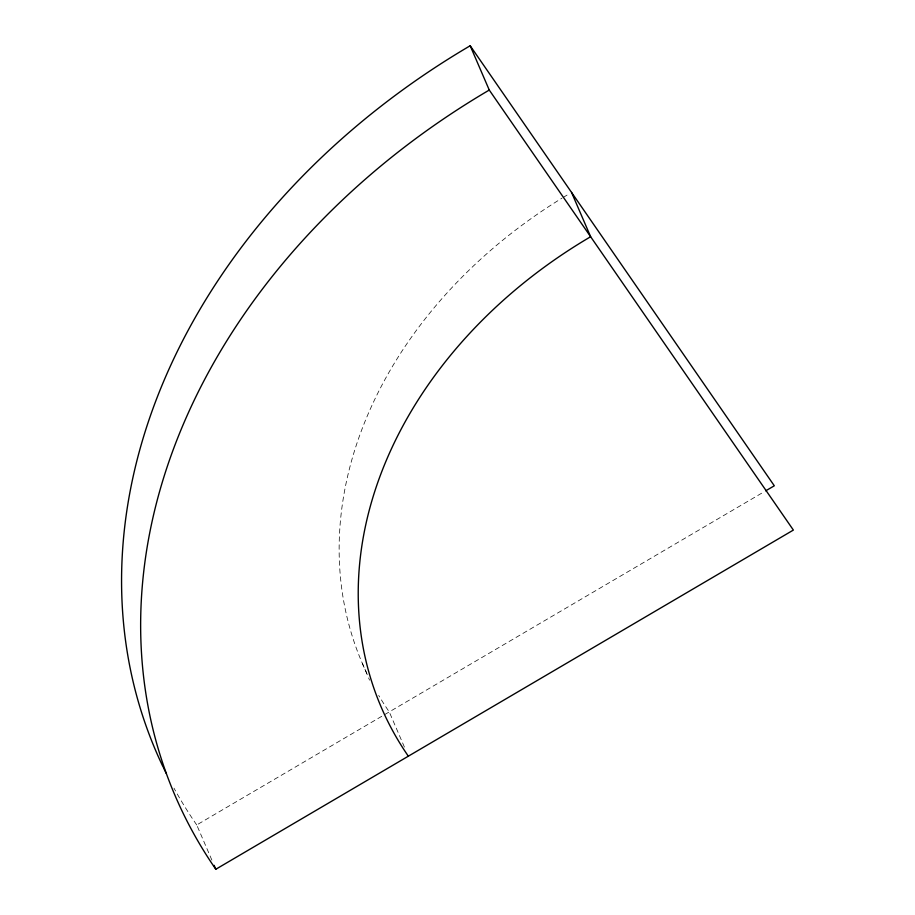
<?xml version="1.0" encoding="UTF-8"?>
<svg xmlns="http://www.w3.org/2000/svg" width="915" height="915" viewBox="0 0 915 915"><rect width="100%" height="100%" fill="white"/><g stroke="black" fill="none" stroke-linecap="round" stroke-linejoin="round"><path stroke-width="0.69" stroke-dasharray="4.58 3.43" d="M211.891 860.134L196.736 824.953L764.448 491.572M404.407 747.075L389.264 711.904A448.602 353.979 -23.3 0 1 378.707 695.434M362.283 663.226L369.58 680.165M196.736 824.953A672.902 530.975 -23.3 0 1 173.987 788.17M366.881 673.349A448.602 353.979 -23.3 0 1 561.947 198.2M563.137 197.468A448.602 353.979 -23.3 0 1 569.141 193.854"/><path stroke-width="1.37" d="M765.683 490.84L774.307 485.785L470.184 45.75A672.902 530.975 -23.3 0 0 163.179 767.136M214.133 865.338L215.814 869.25L793.374 530.071L489.262 90.047L470.184 45.75M571.555 192.425L590.633 236.722A448.602 353.979 -23.3 0 0 408.342 756.19M215.814 869.25A672.902 530.975 -23.3 0 1 489.262 90.047M166.233 773.381A672.902 530.975 -23.3 0 1 163.785 768.383"/></g></svg>
